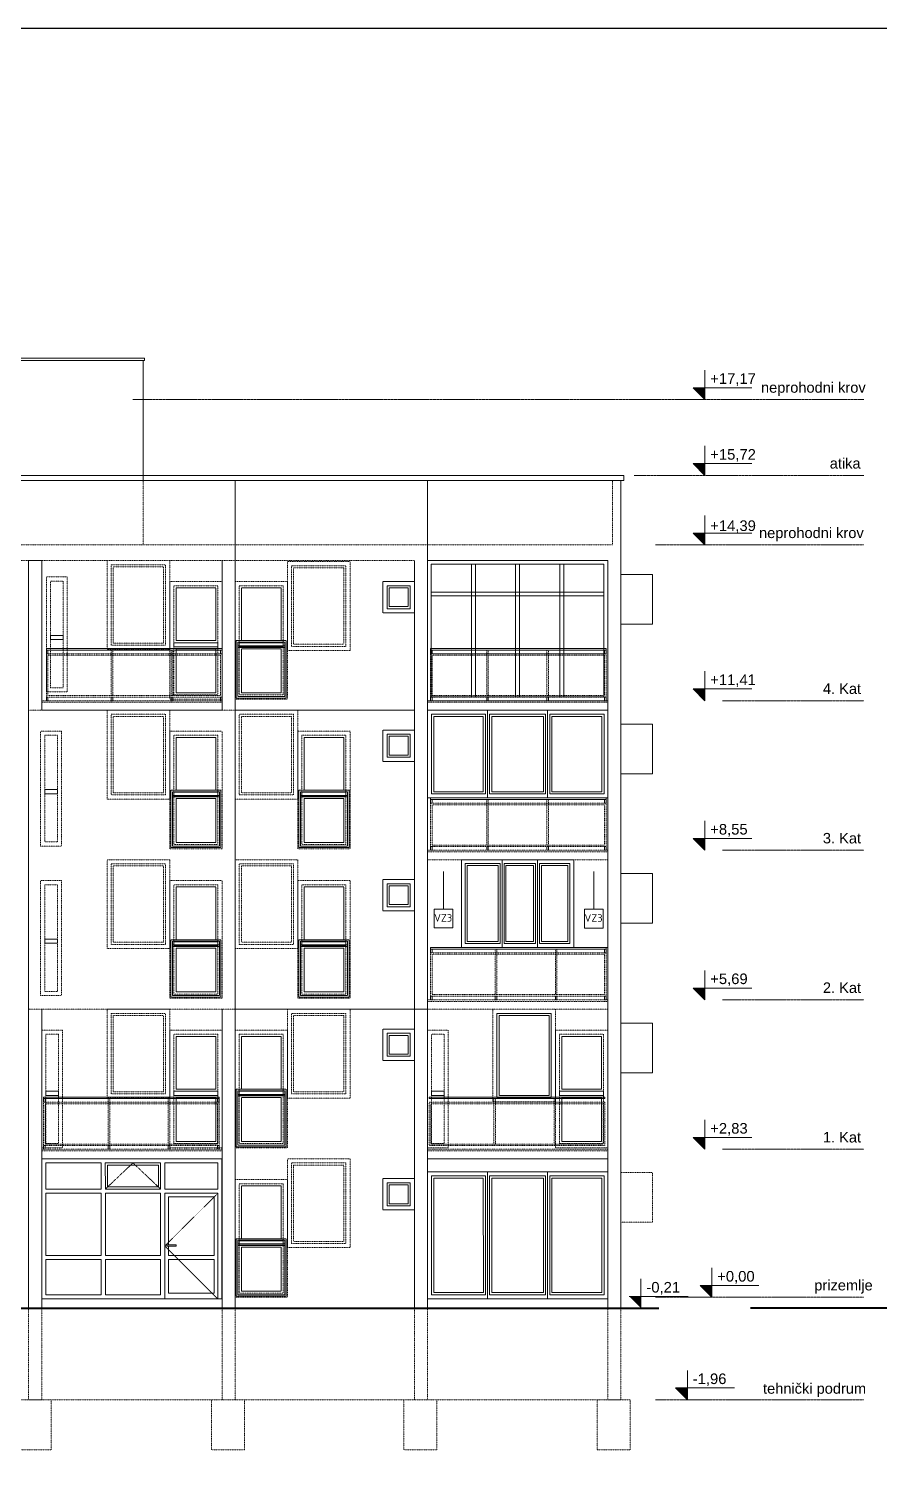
# Model space of a CAD drawing. Header units: millimetres. Extents: x -701 to 470890, y -446843 to -116129.
# Drawn here: x 215715 to 217343, y -227816 to -225078 of the extents above; entities that cross this region are included whole.
import ezdxf
from ezdxf.enums import TextEntityAlignment as Align

# ---------------------------------------------------------------- set-up
doc = ezdxf.new("R2010")
doc.units = ezdxf.units.MM
for name, pattern in [('ACAD_ISO03W100', [30, 12, -18]), ('DASHED2', [0.375, 0.25, -0.125]), ('HIDDEN', [0.375, 0.25, -0.125])]:
    doc.linetypes.add(name, pattern=pattern)
doc.layers.get('0').update_dxf_attribs({"lineweight": 0})
for name, color, linetype, lineweight in [('05-podgled-tanko', 144, 'HIDDEN', 0), ('07-kote', 70, 'Continuous', 9), ('09-oznaka stavke', 1, 'Continuous', 0), ('5-TX', 113, 'Continuous', 5)]:
    doc.layers.add(name, color=color, linetype=linetype, lineweight=lineweight)
doc.layers.add('SAST_Linija sastavnice', color=255, linetype='Continuous', plot=False)
doc.styles.add('GENERATED_STYLE_1', font='arial.ttf')
doc.styles.add('isocpeur', font='isocpeur.ttf')
doc.styles.add('tahoma10', font='tahoma.ttf', dxfattribs={"height": 2})

# ---------------------------------------------------------------- blocks, each defined once
blk = doc.blocks.new('*U511')
at = {"ltscale": 0.1}
blk.add_line((0, 0.5), (0, 1), dxfattribs=at)
blk.add_lwpolyline([(0.125, 0.25), (-0.125, 0.25), (-0.125, 0.5), (0.125, 0.5)], close=True, dxfattribs=at)
at = {"style": 'isocpeur'}
blk.add_attdef('sl', text='', height=0.1, dxfattribs=at).set_placement((0.005, 0.334), align=Align.CENTER)

msp = doc.modelspace()

# ---------------------------------------------------------------- hatches: boundary and pattern name
at = {"layer": '07-kote'}
h = msp.add_hatch(color=7, dxfattribs=at)
h.dxf.hatch_style = 1
h.paths.add_polyline_path([(217009.25, -225764.77), (216986.75, -225764.77), (217009.25, -225787.27)])
h = msp.add_hatch(color=7, dxfattribs=at)
h.dxf.hatch_style = 1
h.paths.add_polyline_path([(217009.25, -225909.77), (216986.75, -225909.77), (217009.25, -225932.27)])
h = msp.add_hatch(color=7, dxfattribs=at)
h.dxf.hatch_style = 1
h.paths.add_polyline_path([(217009.25, -226042.77), (216986.75, -226042.77), (217009.25, -226065.27)])
h = msp.add_hatch(color=7, dxfattribs=at)
h.dxf.hatch_style = 1
h.paths.add_polyline_path([(217009.25, -226340.77), (216986.75, -226340.77), (217009.25, -226363.27)])
h = msp.add_hatch(color=7, dxfattribs=at)
h.dxf.hatch_style = 1
h.paths.add_polyline_path([(217009.25, -226626.77), (216986.75, -226626.77), (217009.25, -226649.27)])
h = msp.add_hatch(color=7, dxfattribs=at)
h.dxf.hatch_style = 1
h.paths.add_polyline_path([(217009.25, -226912.77), (216986.75, -226912.77), (217009.25, -226935.27)])
h = msp.add_hatch(color=7, dxfattribs=at)
h.dxf.hatch_style = 1
h.paths.add_polyline_path([(217009.25, -227198.77), (216986.75, -227198.77), (217009.25, -227221.27)])
h = msp.add_hatch(color=7, dxfattribs=at)
h.dxf.hatch_style = 1
h.paths.add_polyline_path([(217022.6, -227481.77), (217000.1, -227481.77), (217022.6, -227504.27)])
h = msp.add_hatch(color=7, dxfattribs=at)
h.dxf.hatch_style = 1
h.paths.add_polyline_path([(216887.04, -227502.77), (216864.54, -227502.77), (216887.04, -227525.27)])
h = msp.add_hatch(color=7, dxfattribs=at)
h.dxf.hatch_style = 1
h.paths.add_polyline_path([(216975.76, -227677.77), (216953.26, -227677.77), (216975.76, -227700.27)])

# ---------------------------------------------------------------- linework, layer by layer
at = {"layer": '05-podgled-tanko', "linetype": 'ByBlock', "ltscale": 5}
for points in [[(215549.43, -225708.35), (215937.43, -225708.35), (215937.43, -225712.36), (215549.43, -225712.36)], [(216854.4, -225932.27), (214217.43, -225932.27), (214217.43, -225942.27), (216854.4, -225942.27)], [(216848.43, -226216.77), (216909.06, -226216.77), (216909.06, -226121.77), (216848.43, -226121.77)], [(215749.43, -226263.27), (216085.43, -226263.27), (216085.43, -226266.27), (215749.43, -226266.27)], [(215752.43, -226273.27), (215749.43, -226273.27), (215749.43, -226266.27), (215752.43, -226266.27)], [(216082.43, -226273.27), (216085.43, -226273.27), (216085.43, -226266.27), (216082.43, -226266.27)], [(216484.43, -226263.27), (216820.43, -226263.27), (216820.43, -226266.27), (216484.43, -226266.27)], [(216487.43, -226273.27), (216484.43, -226273.27), (216484.43, -226266.27), (216487.43, -226266.27)], [(216817.43, -226273.27), (216820.43, -226273.27), (216820.43, -226266.27), (216817.43, -226266.27)], [(215752.43, -226363.27), (215749.43, -226363.27), (215749.43, -226356.27), (215752.43, -226356.27)], [(215876.29, -226363.27), (215873.29, -226363.27), (215873.29, -226356.27), (215876.29, -226356.27)], [(215991.29, -226363.27), (215988.29, -226363.27), (215988.29, -226356.27), (215991.29, -226356.27)], [(216082.43, -226363.27), (216085.43, -226363.27), (216085.43, -226356.27), (216082.43, -226356.27)], [(216487.43, -226363.27), (216484.43, -226363.27), (216484.43, -226356.27), (216487.43, -226356.27)], [(216594.93, -226363.27), (216591.93, -226363.27), (216591.93, -226356.27), (216594.93, -226356.27)], [(216709.93, -226363.27), (216706.93, -226363.27), (216706.93, -226356.27), (216709.93, -226356.27)], [(216817.43, -226363.27), (216820.43, -226363.27), (216820.43, -226356.27), (216817.43, -226356.27)], [(216848.43, -226502.77), (216909.06, -226502.77), (216909.06, -226407.77), (216848.43, -226407.77)], [(216484.43, -226549.27), (216820.43, -226549.27), (216820.43, -226552.27), (216484.43, -226552.27)], [(216487.43, -226559.27), (216484.43, -226559.27), (216484.43, -226552.27), (216487.43, -226552.27)], [(216817.43, -226559.27), (216820.43, -226559.27), (216820.43, -226552.27), (216817.43, -226552.27)], [(216487.43, -226649.27), (216484.43, -226649.27), (216484.43, -226642.27), (216487.43, -226642.27)], [(216594.93, -226649.27), (216591.93, -226649.27), (216591.93, -226642.27), (216594.93, -226642.27)], [(216709.93, -226649.27), (216706.93, -226649.27), (216706.93, -226642.27), (216709.93, -226642.27)], [(216817.43, -226649.27), (216820.43, -226649.27), (216820.43, -226642.27), (216817.43, -226642.27)], [(216848.43, -226788.77), (216909.06, -226788.77), (216909.06, -226693.77), (216848.43, -226693.77)], [(216484.43, -226835.27), (216820.43, -226835.27), (216820.43, -226838.27), (216484.43, -226838.27)], [(216487.43, -226845.27), (216484.43, -226845.27), (216484.43, -226838.27), (216487.43, -226838.27)], [(216817.43, -226845.27), (216820.43, -226845.27), (216820.43, -226838.27), (216817.43, -226838.27)], [(216487.43, -226935.27), (216484.43, -226935.27), (216484.43, -226928.27), (216487.43, -226928.27)], [(216611.29, -226935.27), (216608.29, -226935.27), (216608.29, -226928.27), (216611.29, -226928.27)], [(216726.29, -226935.27), (216723.29, -226935.27), (216723.29, -226928.27), (216726.29, -226928.27)], [(216817.43, -226935.27), (216820.43, -226935.27), (216820.43, -226928.27), (216817.43, -226928.27)], [(216848.43, -227074.77), (216909.06, -227074.77), (216909.06, -226979.77), (216848.43, -226979.77)], [(215743.84, -227121.27), (216079.84, -227121.27), (216079.84, -227124.27), (215743.84, -227124.27)], [(215746.84, -227131.27), (215743.84, -227131.27), (215743.84, -227124.27), (215746.84, -227124.27)], [(216076.84, -227131.27), (216079.84, -227131.27), (216079.84, -227124.27), (216076.84, -227124.27)], [(216481.84, -227121.27), (216817.84, -227121.27), (216817.84, -227124.27), (216481.84, -227124.27)], [(215746.84, -227221.27), (215743.84, -227221.27), (215743.84, -227214.27), (215746.84, -227214.27)], [(215870.7, -227221.27), (215867.7, -227221.27), (215867.7, -227214.27), (215870.7, -227214.27)], [(215985.7, -227221.27), (215982.7, -227221.27), (215982.7, -227214.27), (215985.7, -227214.27)], [(216076.84, -227221.27), (216079.84, -227221.27), (216079.84, -227214.27), (216076.84, -227214.27)], [(215854.21, -227297.3), (215748.41, -227297.3), (215748.41, -227247.27), (215854.2, -227247.27)], [(215854.2, -227247.27), (215748.41, -227247.27), (215748.41, -227297.3), (215854.21, -227297.3)], [(215968, -227297.3), (215862.21, -227297.3), (215862.2, -227247.27), (215968, -227247.27)], [(215968, -227247.27), (215862.2, -227247.27), (215862.21, -227297.3), (215968, -227297.3)], [(215964, -227251.27), (215866.2, -227251.27), (215866.21, -227293.3), (215964, -227293.3)], [(216077.41, -227297.3), (215976, -227297.3), (215976, -227247.27), (216077.4, -227247.27)], [(216077.41, -227297.3), (215976, -227297.3), (215976, -227247.27), (216077.4, -227247.27)], [(216478.43, -227264.27), (216823.43, -227264.27), (216823.43, -227239.27), (216478.43, -227239.27)], [(216478.43, -227264.27), (216593.43, -227264.27), (216593.44, -227507.29), (216478.44, -227507.29)], [(216486.43, -227272.27), (216589.43, -227272.27), (216589.44, -227499.29), (216486.44, -227499.29)], [(216490.43, -227276.27), (216585.43, -227276.27), (216585.44, -227495.29), (216490.44, -227495.29)], [(216593.43, -227264.27), (216708.43, -227264.27), (216708.44, -227507.29), (216593.44, -227507.29)], [(216597.43, -227272.27), (216704.43, -227272.27), (216704.44, -227499.29), (216597.44, -227499.29)], [(216601.43, -227276.27), (216700.43, -227276.27), (216700.44, -227495.29), (216601.44, -227495.29)], [(216708.43, -227264.27), (216823.43, -227264.27), (216823.44, -227507.29), (216708.44, -227507.29)], [(216712.43, -227272.27), (216816.43, -227272.27), (216816.44, -227499.29), (216712.44, -227499.29)], [(216716.43, -227276.27), (216812.43, -227276.27), (216812.44, -227495.29), (216716.44, -227495.29)], [(216077.41, -227305.3), (215976, -227305.3), (215976, -227507.3), (216077.41, -227507.3)], [(215980, -227406.52), (215997.67, -227406.52), (215997.67, -227404.1), (215980, -227404.1)], [(216070.41, -227432.3), (215983, -227432.3), (215983, -227496.3), (216070.41, -227496.3)]]:
    msp.add_lwpolyline(points, close=True, dxfattribs=at)
for points in [[(215934.43, -225942.27), (215934.43, -225712.36)], [(216110.43, -225942.27), (216110.43, -227525.27), (216085.43, -227525.27), (216085.43, -226953.27)], [(216097.43, -225942.27), (216122.43, -225942.27)], [(216453.43, -226095.27), (216453.43, -227525.27), (216478.43, -227525.27), (216478.43, -225942.27), (216453.43, -225942.27)], [(216823.43, -225942.27), (216848.43, -225942.27), (216848.43, -227525.29), (216823.43, -227525.29), (216823.43, -226095.27)], [(215740.43, -226381.27), (215740.43, -226095.27), (215715.43, -226095.27), (215715.43, -227525.27), (215740.44, -227525.26), (215740.43, -226953.27)], [(216085.43, -226381.27), (216085.43, -226095.27)], [(216453.43, -226381.27), (216110.43, -226381.27)], [(216578.43, -226835.27), (216824.43, -226835.27)], [(216110.43, -226953.27), (216478.43, -226953.27)], [(215740.41, -227297.3), (215740.41, -227297.3), (215740.41, -227239.27), (216085.4, -227239.27), (216085.41, -227297.3)], [(215854.21, -227297.3), (215748.41, -227297.3), (215748.41, -227247.27), (215854.2, -227247.27)], [(215854.21, -227297.3), (215854.2, -227247.27)], [(215862.2, -227247.27), (215968, -227247.27)], [(215862.2, -227247.27), (215862.21, -227297.3)], [(215968, -227297.3), (215968, -227247.27)], [(215976, -227247.27), (216077.4, -227247.27), (216077.41, -227297.3), (215976, -227297.3)], [(215976, -227247.27), (215976, -227297.3)], [(216085.41, -227297.3), (216085.41, -227297.3), (216085.41, -227507.3), (215740.41, -227507.3), (215740.41, -227297.3)], [(215854.21, -227297.3), (215748.41, -227297.3)], [(215748.41, -227297.3), (215854.21, -227297.3)], [(215976, -227305.3), (216077.41, -227305.3), (216077.41, -227507.3), (215748.41, -227507.3)], [(215748.41, -227424.3), (215748.41, -227305.3), (215854.21, -227305.3)], [(215854.21, -227305.3), (215748.41, -227305.3), (215748.41, -227424.3)], [(215854.21, -227305.3), (215748.41, -227305.3), (215748.41, -227424.3)], [(215854.21, -227424.3), (215854.21, -227305.3)], [(215968, -227297.3), (215862.21, -227297.3)], [(215968, -227297.3), (215862.21, -227297.3)], [(215862.21, -227297.3), (215968, -227297.3)], [(215862.21, -227305.3), (215968, -227305.3)], [(215968, -227305.3), (215862.21, -227305.3)], [(215968, -227424.3), (215968, -227305.3), (215862.21, -227305.3)], [(215862.21, -227305.3), (215862.21, -227424.3)], [(216077.41, -227297.3), (215976, -227297.3)], [(215976, -227297.3), (216077.41, -227297.3)], [(215983, -227406.52), (215983, -227424.3), (216070.41, -227424.3), (216070.41, -227312.3), (215983, -227312.3), (215983, -227404.1)], [(215748.41, -227424.3), (215854.21, -227424.3)], [(215862.21, -227424.3), (215968, -227424.3)], [(215976, -227432.3), (215976, -227424.3)], [(216077.41, -227424.3), (216077.41, -227432.3)], [(215748.41, -227499.3), (215748.41, -227432.3)], [(215748.41, -227432.3), (215748.41, -227499.3)], [(215748.41, -227432.3), (215748.41, -227499.3), (215854.21, -227499.3)], [(215854.21, -227432.3), (215748.41, -227432.3)], [(215854.21, -227499.3), (215854.21, -227432.3)], [(215862.21, -227432.3), (215862.21, -227499.3)], [(215968, -227499.3), (215968, -227432.3), (215862.21, -227432.3)], [(215862.21, -227499.3), (215968, -227499.3)]]:
    msp.add_lwpolyline(points, dxfattribs=at)
at = {"layer": '05-podgled-tanko', "linetype": 'ACAD_ISO03W100', "ltscale": 0.005}
for points in [[(214248.43, -225942.27), (214248.43, -226065.27), (216832.43, -226065.27), (216832.43, -225942.27)], [(215934.43, -226065.27), (215934.43, -225942.27)], [(216823.43, -227525.27), (216823.43, -227700.27), (214257.43, -227700.27), (214257.43, -227526.27)]]:
    msp.add_lwpolyline(points, dxfattribs=at)
at = {"layer": '05-podgled-tanko'}
for points in [[(215368.43, -226095.27), (216122.43, -226095.27)], [(216122.43, -226095.27), (216453.43, -226095.27)], [(216478.43, -226095.27), (216823.43, -226095.27)], [(216085.43, -226356.27), (216085.43, -226273.27), (215749.43, -226273.27), (215749.43, -226356.27), (216085.43, -226356.27)], [(216820.43, -226356.27), (216820.43, -226273.27), (216484.43, -226273.27), (216484.43, -226356.27), (216820.43, -226356.27)], [(215715.43, -226381.27), (216110.43, -226381.27), (216110.43, -226953.27), (215715.43, -226953.27), (215715.43, -226652.27)], [(215740.43, -226366.27), (216085.43, -226366.27), (216085.43, -226381.27), (215740.43, -226381.27), (215740.43, -226366.27)], [(216823.43, -226366.27), (216478.43, -226366.27), (216478.43, -226381.27), (216823.43, -226381.27), (216823.43, -226366.27)], [(216820.43, -226642.27), (216820.43, -226559.27), (216484.43, -226559.27), (216484.43, -226642.27), (216820.43, -226642.27)], [(216823.43, -226652.27), (216478.43, -226652.27), (216478.43, -226667.27), (216823.43, -226667.27), (216823.43, -226652.27)], [(216820.43, -226928.27), (216820.43, -226845.27), (216484.43, -226845.27), (216484.43, -226928.27), (216820.43, -226928.27)], [(216823.43, -226938.27), (216478.43, -226938.27), (216478.43, -226953.27), (216823.43, -226953.27), (216823.43, -226938.27)], [(216079.84, -227214.27), (216079.84, -227131.27), (215743.84, -227131.27), (215743.84, -227214.27), (216079.84, -227214.27)], [(216817.84, -227214.27), (216817.84, -227131.27), (216481.84, -227131.27), (216481.84, -227214.27), (216817.84, -227214.27)], [(215740.43, -227224.27), (216085.43, -227224.27), (216085.43, -227239.27), (215740.43, -227239.27), (215740.43, -227224.27)], [(216823.43, -227224.27), (216478.43, -227224.27), (216478.43, -227239.27), (216823.43, -227239.27), (216823.43, -227224.27)], [(216848.43, -227265.77), (216909.06, -227265.77), (216909.06, -227360.77), (216909.06, -227360.77), (216848.43, -227360.77)]]:
    msp.add_lwpolyline(points, dxfattribs=at).dxf.unprotected_set("ltscale", 0)
for points in [[(215865.43, -226095.27), (215985.43, -226095.27), (215985.43, -226265.27), (215865.43, -226265.27)], [(215873.43, -226103.27), (215977.43, -226103.27), (215977.43, -226257.27), (215873.43, -226257.27)], [(215877.43, -226107.27), (215973.43, -226107.27), (215973.43, -226253.27), (215877.43, -226253.27)], [(216330.43, -226097.27), (216210.43, -226097.27), (216210.43, -226267.27), (216330.43, -226267.27)], [(216322.43, -226105.27), (216218.43, -226105.27), (216218.43, -226259.27), (216322.43, -226259.27)], [(216318.43, -226109.27), (216222.43, -226109.27), (216222.43, -226255.27), (216318.43, -226255.27)], [(215749.43, -226126.27), (215789.43, -226126.27), (215789.43, -226346.27), (215749.43, -226346.27)], [(215757.43, -226134.27), (215781.43, -226134.27), (215781.43, -226338.27), (215757.43, -226338.27)], [(215985.43, -226135.27), (216085.43, -226135.27), (216085.43, -226360.27), (215985.43, -226360.27)], [(216210.43, -226135.27), (216110.43, -226135.27), (216110.43, -226360.27), (216210.43, -226360.27)], [(215993.43, -226143.27), (216077.43, -226143.27), (216077.43, -226352.27), (215993.43, -226352.27)], [(216202.43, -226143.27), (216118.43, -226143.27), (216118.43, -226352.27), (216202.43, -226352.27)], [(216082.43, -226353.27), (216082.43, -226276.27), (215752.43, -226276.27), (215752.43, -226353.27)], [(215876.29, -226266.27), (215873.29, -226266.27), (215873.29, -226353.27), (215876.29, -226353.27)], [(215991.29, -226266.27), (215988.29, -226266.27), (215988.29, -226353.27), (215991.29, -226353.27)], [(216817.43, -226353.27), (216817.43, -226276.27), (216487.43, -226276.27), (216487.43, -226353.27)], [(216594.93, -226266.27), (216591.93, -226266.27), (216591.93, -226353.27), (216594.93, -226353.27)], [(216709.93, -226266.27), (216706.93, -226266.27), (216706.93, -226353.27), (216709.93, -226353.27)], [(215740.43, -226366.27), (216085.43, -226366.27), (216085.43, -226363.27), (215740.43, -226363.27)], [(215865.43, -226381.27), (215985.43, -226381.27), (215985.43, -226551.27), (215865.43, -226551.27)], [(216110.43, -226381.27), (216230.43, -226381.27), (216230.43, -226551.27), (216110.43, -226551.27)], [(216823.43, -226366.27), (216478.43, -226366.27), (216478.43, -226363.27), (216823.43, -226363.27)], [(216823.43, -226366.27), (216478.43, -226366.27), (216478.43, -226363.27), (216823.43, -226363.27)], [(215873.43, -226389.27), (215977.43, -226389.27), (215977.43, -226543.27), (215873.43, -226543.27)], [(215877.43, -226393.27), (215973.43, -226393.27), (215973.43, -226539.27), (215877.43, -226539.27)], [(216118.43, -226389.27), (216222.43, -226389.27), (216222.43, -226543.27), (216118.43, -226543.27)], [(216122.43, -226393.27), (216218.43, -226393.27), (216218.43, -226539.27), (216122.43, -226539.27)], [(215778.43, -226421.27), (215738.43, -226421.27), (215738.43, -226641.27), (215778.43, -226641.27)], [(215770.43, -226429.27), (215746.43, -226429.27), (215746.43, -226633.27), (215770.43, -226633.27)], [(215985.43, -226421.27), (216085.43, -226421.27), (216085.43, -226646.27), (215985.43, -226646.27)], [(215993.43, -226429.27), (216077.43, -226429.27), (216077.43, -226638.27), (215993.43, -226638.27)], [(216230.43, -226421.27), (216330.43, -226421.27), (216330.43, -226646.27), (216230.43, -226646.27)], [(216238.43, -226429.27), (216322.43, -226429.27), (216322.43, -226638.27), (216238.43, -226638.27)], [(216817.43, -226639.27), (216817.43, -226562.27), (216487.43, -226562.27), (216487.43, -226639.27)], [(216594.93, -226552.27), (216591.93, -226552.27), (216591.93, -226639.27), (216594.93, -226639.27)], [(216709.93, -226552.27), (216706.93, -226552.27), (216706.93, -226639.27), (216709.93, -226639.27)], [(216823.43, -226652.27), (216478.43, -226652.27), (216478.43, -226649.27), (216823.43, -226649.27)], [(215865.43, -226667.27), (215985.43, -226667.27), (215985.43, -226837.27), (215865.43, -226837.27)], [(215873.43, -226675.27), (215977.43, -226675.27), (215977.43, -226829.27), (215873.43, -226829.27)], [(215877.43, -226679.27), (215973.43, -226679.27), (215973.43, -226825.27), (215877.43, -226825.27)], [(216110.43, -226667.27), (216230.43, -226667.27), (216230.43, -226837.27), (216110.43, -226837.27)], [(216118.43, -226675.27), (216222.43, -226675.27), (216222.43, -226829.27), (216118.43, -226829.27)], [(216122.43, -226679.27), (216218.43, -226679.27), (216218.43, -226825.27), (216122.43, -226825.27)], [(215778.43, -226707.27), (215738.43, -226707.27), (215738.43, -226927.27), (215778.43, -226927.27)], [(215985.43, -226707.27), (216085.43, -226707.27), (216085.43, -226932.27), (215985.43, -226932.27)], [(216230.43, -226707.27), (216330.43, -226707.27), (216330.43, -226932.27), (216230.43, -226932.27)], [(215770.43, -226715.27), (215746.43, -226715.27), (215746.43, -226919.27), (215770.43, -226919.27)], [(215993.43, -226715.27), (216077.43, -226715.27), (216077.43, -226924.27), (215993.43, -226924.27)], [(216238.43, -226715.27), (216322.43, -226715.27), (216322.43, -226924.27), (216238.43, -226924.27)], [(216817.43, -226925.27), (216817.43, -226848.27), (216487.43, -226848.27), (216487.43, -226925.27)], [(216611.29, -226838.27), (216608.29, -226838.27), (216608.29, -226925.27), (216611.29, -226925.27)], [(216726.29, -226838.27), (216723.29, -226838.27), (216723.29, -226925.27), (216726.29, -226925.27)], [(215865.43, -226953.27), (215985.43, -226953.27), (215985.43, -227123.27), (215865.43, -227123.27)], [(215873.43, -226961.27), (215977.43, -226961.27), (215977.43, -227115.27), (215873.43, -227115.27)], [(216330.43, -226953.27), (216210.43, -226953.27), (216210.43, -227123.27), (216330.43, -227123.27)], [(216322.43, -226961.27), (216218.43, -226961.27), (216218.43, -227115.27), (216322.43, -227115.27)], [(216823.43, -226938.27), (216478.43, -226938.27), (216478.43, -226935.27), (216823.43, -226935.27)], [(216603.43, -226953.27), (216723.43, -226953.27), (216723.43, -227130.27), (216603.43, -227130.27)], [(215877.43, -226965.27), (215973.43, -226965.27), (215973.43, -227111.27), (215877.43, -227111.27)], [(216318.43, -226965.27), (216222.43, -226965.27), (216222.43, -227111.27), (216318.43, -227111.27)], [(215740.43, -226993.27), (215780.43, -226993.27), (215780.43, -227218.27), (215740.43, -227218.27)], [(215748.43, -227001.27), (215772.43, -227001.27), (215772.43, -227210.27), (215748.43, -227210.27)], [(215985.43, -226993.27), (216085.43, -226993.27), (216085.43, -227218.27), (215985.43, -227218.27)], [(215993.43, -227001.27), (216077.43, -227001.27), (216077.43, -227210.27), (215993.43, -227210.27)], [(216210.43, -226993.27), (216110.43, -226993.27), (216110.43, -227218.27), (216210.43, -227218.27)], [(216202.43, -227001.27), (216118.43, -227001.27), (216118.43, -227210.27), (216202.43, -227210.27)], [(216478.43, -226993.27), (216518.43, -226993.27), (216518.43, -227218.27), (216478.43, -227218.27)], [(216486.43, -227001.27), (216510.43, -227001.27), (216510.43, -227210.27), (216486.43, -227210.27)], [(216723.43, -226993.27), (216823.43, -226993.27), (216823.43, -227218.27), (216723.43, -227218.27)], [(216731.43, -227001.27), (216815.43, -227001.27), (216815.43, -227210.27), (216731.43, -227210.27)], [(215870.7, -227124.27), (215867.7, -227124.27), (215867.7, -227211.27), (215870.7, -227211.27)], [(215985.7, -227124.27), (215982.7, -227124.27), (215982.7, -227211.27), (215985.7, -227211.27)], [(216608.7, -227124.27), (216605.7, -227124.27), (216605.7, -227211.27), (216608.7, -227211.27)], [(216723.7, -227124.27), (216720.7, -227124.27), (216720.7, -227211.27), (216723.7, -227211.27)], [(216076.84, -227211.27), (216076.84, -227134.27), (215746.84, -227134.27), (215746.84, -227211.27)], [(216814.84, -227211.27), (216814.84, -227134.27), (216484.84, -227134.27), (216484.84, -227211.27)], [(215740.43, -227224.27), (216085.43, -227224.27), (216085.43, -227221.27), (215740.43, -227221.27)], [(216823.43, -227224.27), (216478.43, -227224.27), (216478.43, -227221.27), (216823.43, -227221.27)], [(216330.43, -227239.27), (216210.43, -227239.27), (216210.43, -227409.27), (216330.43, -227409.27)], [(216322.43, -227247.27), (216218.43, -227247.27), (216218.43, -227401.27), (216322.43, -227401.27)], [(216318.43, -227251.27), (216222.43, -227251.27), (216222.43, -227397.27), (216318.43, -227397.27)], [(216210.43, -227279.27), (216110.43, -227279.27), (216110.43, -227504.27), (216210.43, -227504.27)], [(216202.43, -227287.27), (216118.43, -227287.27), (216118.43, -227496.27), (216202.43, -227496.27)], [(215740.44, -227525.28), (216085.44, -227525.26), (216085.44, -227507.27), (215740.44, -227507.3)], [(216478.44, -227525.28), (216823.43, -227525.26), (216823.43, -227507.27), (216478.44, -227507.29)]]:
    msp.add_lwpolyline(points, close=True, dxfattribs=at).dxf.unprotected_set("ltscale", 0)
at = {"layer": '05-podgled-tanko', "ltscale": 5}
for points in [[(216453.43, -226195.27), (216393.43, -226195.27), (216393.43, -226135.27), (216453.43, -226135.27)], [(216445.43, -226187.27), (216401.43, -226187.27), (216401.43, -226143.27), (216445.43, -226143.27)], [(216441.43, -226183.27), (216405.43, -226183.27), (216405.43, -226147.27), (216441.43, -226147.27)], [(215757.43, -226238.27), (215781.43, -226238.27), (215781.43, -226246.27), (215757.43, -226246.27)], [(216208.43, -226358.27), (216112.43, -226358.27), (216112.43, -226248.27), (216208.43, -226248.27)], [(215993.43, -226252.27), (216077.43, -226252.27), (216077.43, -226260.27), (215993.43, -226260.27)], [(216073.43, -226264.27), (215997.43, -226264.27), (215997.43, -226348.27), (216073.43, -226348.27)], [(216205.43, -226355.27), (216115.43, -226355.27), (216115.43, -226251.27), (216205.43, -226251.27)], [(216205.43, -226258.27), (216115.43, -226258.27), (216115.43, -226261.27), (216205.43, -226261.27)], [(216202.43, -226252.27), (216118.43, -226252.27), (216118.43, -226260.27), (216202.43, -226260.27)], [(216122.43, -226264.27), (216198.43, -226264.27), (216198.43, -226348.27), (216122.43, -226348.27)], [(216393.43, -226479.27), (216453.43, -226479.27), (216453.43, -226419.27), (216393.43, -226419.27)], [(216401.43, -226471.27), (216445.43, -226471.27), (216445.43, -226427.27), (216401.43, -226427.27)], [(216405.43, -226467.27), (216441.43, -226467.27), (216441.43, -226431.27), (216405.43, -226431.27)], [(215770.43, -226533.27), (215746.43, -226533.27), (215746.43, -226541.27), (215770.43, -226541.27)], [(215987.43, -226644.27), (216083.43, -226644.27), (216083.43, -226534.27), (215987.43, -226534.27)], [(215990.43, -226641.27), (216080.43, -226641.27), (216080.43, -226537.27), (215990.43, -226537.27)], [(215990.43, -226544.27), (216080.43, -226544.27), (216080.43, -226547.27), (215990.43, -226547.27)], [(215993.43, -226538.27), (216077.43, -226538.27), (216077.43, -226546.27), (215993.43, -226546.27)], [(216073.43, -226550.27), (215997.43, -226550.27), (215997.43, -226634.27), (216073.43, -226634.27)], [(216232.43, -226644.27), (216328.43, -226644.27), (216328.43, -226534.27), (216232.43, -226534.27)], [(216235.43, -226641.27), (216325.43, -226641.27), (216325.43, -226537.27), (216235.43, -226537.27)], [(216235.43, -226544.27), (216325.43, -226544.27), (216325.43, -226547.27), (216235.43, -226547.27)], [(216238.43, -226538.27), (216322.43, -226538.27), (216322.43, -226546.27), (216238.43, -226546.27)], [(216318.43, -226550.27), (216242.43, -226550.27), (216242.43, -226634.27), (216318.43, -226634.27)], [(216393.43, -226765.27), (216453.43, -226765.27), (216453.43, -226705.27), (216393.43, -226705.27)], [(216401.43, -226757.27), (216445.43, -226757.27), (216445.43, -226713.27), (216401.43, -226713.27)], [(216405.43, -226753.27), (216441.43, -226753.27), (216441.43, -226717.27), (216405.43, -226717.27)], [(215770.43, -226819.27), (215746.43, -226819.27), (215746.43, -226827.27), (215770.43, -226827.27)], [(215987.43, -226930.27), (216083.43, -226930.27), (216083.43, -226820.27), (215987.43, -226820.27)], [(215990.43, -226927.27), (216080.43, -226927.27), (216080.43, -226823.27), (215990.43, -226823.27)], [(215993.43, -226824.27), (216077.43, -226824.27), (216077.43, -226832.27), (215993.43, -226832.27)], [(216232.43, -226930.27), (216328.43, -226930.27), (216328.43, -226820.27), (216232.43, -226820.27)], [(216235.43, -226927.27), (216325.43, -226927.27), (216325.43, -226823.27), (216235.43, -226823.27)], [(216238.43, -226824.27), (216322.43, -226824.27), (216322.43, -226832.27), (216238.43, -226832.27)], [(215990.43, -226830.27), (216080.43, -226830.27), (216080.43, -226833.27), (215990.43, -226833.27)], [(216073.43, -226836.27), (215997.43, -226836.27), (215997.43, -226920.27), (216073.43, -226920.27)], [(216235.43, -226830.27), (216325.43, -226830.27), (216325.43, -226833.27), (216235.43, -226833.27)], [(216318.43, -226836.27), (216242.43, -226836.27), (216242.43, -226920.27), (216318.43, -226920.27)], [(216611.43, -226961.27), (216715.43, -226961.27), (216715.43, -227122.27), (216611.43, -227122.27)], [(216615.43, -226965.27), (216711.43, -226965.27), (216711.43, -227118.27), (216615.43, -227118.27)], [(216393.43, -227051.27), (216453.43, -227051.27), (216453.43, -226991.27), (216393.43, -226991.27)], [(216401.43, -227043.27), (216445.43, -227043.27), (216445.43, -226999.27), (216401.43, -226999.27)], [(216405.43, -227039.27), (216441.43, -227039.27), (216441.43, -227003.27), (216405.43, -227003.27)], [(215748.43, -227110.27), (215772.43, -227110.27), (215772.43, -227118.27), (215748.43, -227118.27)], [(215993.43, -227110.27), (216077.43, -227110.27), (216077.43, -227118.27), (215993.43, -227118.27)], [(216073.43, -227122.27), (215997.43, -227122.27), (215997.43, -227206.27), (216073.43, -227206.27)], [(216208.43, -227216.27), (216112.43, -227216.27), (216112.43, -227106.27), (216208.43, -227106.27)], [(216205.43, -227213.27), (216115.43, -227213.27), (216115.43, -227109.27), (216205.43, -227109.27)], [(216205.43, -227116.27), (216115.43, -227116.27), (216115.43, -227119.27), (216205.43, -227119.27)], [(216202.43, -227110.27), (216118.43, -227110.27), (216118.43, -227118.27), (216202.43, -227118.27)], [(216122.43, -227122.27), (216198.43, -227122.27), (216198.43, -227206.27), (216122.43, -227206.27)], [(216486.43, -227110.27), (216510.43, -227110.27), (216510.43, -227118.27), (216486.43, -227118.27)], [(216731.43, -227110.27), (216815.43, -227110.27), (216815.43, -227118.27), (216731.43, -227118.27)], [(216811.43, -227122.27), (216735.43, -227122.27), (216735.43, -227206.27), (216811.43, -227206.27)], [(216393.43, -227337.27), (216453.43, -227337.27), (216453.43, -227277.27), (216393.43, -227277.27)], [(216401.43, -227329.27), (216445.43, -227329.27), (216445.43, -227285.27), (216401.43, -227285.27)], [(216405.43, -227325.27), (216441.43, -227325.27), (216441.43, -227289.27), (216405.43, -227289.27)], [(216208.43, -227502.27), (216112.43, -227502.27), (216112.43, -227392.27), (216208.43, -227392.27)], [(216205.43, -227499.27), (216115.43, -227499.27), (216115.43, -227395.27), (216205.43, -227395.27)], [(216202.43, -227396.27), (216118.43, -227396.27), (216118.43, -227404.27), (216202.43, -227404.27)], [(216205.43, -227402.27), (216115.43, -227402.27), (216115.43, -227405.27), (216205.43, -227405.27)], [(216122.43, -227408.27), (216198.43, -227408.27), (216198.43, -227492.27), (216122.43, -227492.27)]]:
    msp.add_lwpolyline(points, close=True, dxfattribs=at)
for points in [[(215997.43, -226248.27), (216073.43, -226248.27), (216073.43, -226147.27), (215997.43, -226147.27), (215997.43, -226248.27)], [(216198.43, -226248.27), (216122.43, -226248.27), (216122.43, -226147.27), (216198.43, -226147.27), (216198.43, -226248.27)], [(215997.43, -226534.27), (216073.43, -226534.27), (216073.43, -226433.27), (215997.43, -226433.27), (215997.43, -226534.27)], [(216242.43, -226534.27), (216318.43, -226534.27), (216318.43, -226433.27), (216242.43, -226433.27), (216242.43, -226534.27)], [(215997.43, -226820.27), (216073.43, -226820.27), (216073.43, -226719.27), (215997.43, -226719.27), (215997.43, -226820.27)], [(216242.43, -226820.27), (216318.43, -226820.27), (216318.43, -226719.27), (216242.43, -226719.27), (216242.43, -226820.27)], [(215997.43, -227106.27), (216073.43, -227106.27), (216073.43, -227005.27), (215997.43, -227005.27), (215997.43, -227106.27)], [(216198.43, -227106.27), (216122.43, -227106.27), (216122.43, -227005.27), (216198.43, -227005.27), (216198.43, -227106.27)], [(216735.43, -227106.27), (216811.43, -227106.27), (216811.43, -227005.27), (216735.43, -227005.27), (216735.43, -227106.27)], [(216198.43, -227392.27), (216122.43, -227392.27), (216122.43, -227291.27), (216198.43, -227291.27), (216198.43, -227392.27)]]:
    msp.add_lwpolyline(points, dxfattribs=at)
at = {"layer": '05-podgled-tanko', "ltscale": 0.5}
for points in [[(215968, -227297.3), (215915.1, -227247.27), (215862.21, -227297.3)], [(216077.41, -227305.3), (215976, -227406.3), (216077.41, -227507.3)]]:
    msp.add_lwpolyline(points, dxfattribs=at)
at = {"layer": '05-podgled-tanko', "linetype": 'ByBlock', "lineweight": 40, "ltscale": 5}
for points in [[(214085.85, -227559.2), (214232.44, -227559.2), (214232.44, -227525.27), (216921.4, -227525.27)], [(219454.34, -227525.27), (217096.45, -227525.27)]]:
    msp.add_lwpolyline(points, dxfattribs=at)
at = {"layer": '05-podgled-tanko', "linetype": 'ACAD_ISO03W100', "ltscale": 0.005}
for points in [[(215740.44, -227525.26), (215715.44, -227525.26), (215715.44, -227700.26), (215740.44, -227700.26)], [(216085.43, -227525.38), (216110.43, -227525.38), (216110.43, -227700.27), (216085.43, -227700.27)], [(216453.43, -227525.27), (216478.43, -227525.27), (216478.43, -227700.27), (216453.43, -227700.27)], [(216848.43, -227525.27), (216823.43, -227525.27), (216823.43, -227700.27), (216848.43, -227700.27)], [(215695.52, -227700.26), (215758.64, -227700.26), (215758.64, -227796.28), (215695.52, -227796.28)], [(216065.52, -227700.27), (216128.63, -227700.27), (216128.63, -227796.3), (216065.52, -227796.3)], [(216433.52, -227700.27), (216496.63, -227700.27), (216496.63, -227796.3), (216433.52, -227796.3)], [(216803.52, -227700.27), (216866.63, -227700.27), (216866.63, -227796.3), (216803.52, -227796.3)]]:
    msp.add_lwpolyline(points, close=True, dxfattribs=at)
at = {"layer": '07-kote'}
for p, q in [((217009.25, -225787.27), (217009.25, -225731.02)), ((217009.25, -225787.27), (217009.25, -225731.02)), ((217099.25, -225764.77), (216986.75, -225764.77)), ((217009.25, -225787.27), (216986.75, -225764.77)), ((217009.25, -225932.27), (217009.25, -225876.02)), ((217009.25, -225932.27), (217009.25, -225876.02)), ((217099.25, -225909.77), (216986.75, -225909.77)), ((217009.25, -225932.27), (216986.75, -225909.77)), ((217009.25, -226065.27), (217009.25, -226009.02)), ((217009.25, -226065.27), (217009.25, -226009.02)), ((217099.25, -226042.77), (216986.75, -226042.77)), ((217009.25, -226065.27), (216986.75, -226042.77)), ((217009.25, -226363.27), (217009.25, -226307.02)), ((217009.25, -226363.27), (217009.25, -226307.02)), ((217099.25, -226340.77), (216986.75, -226340.77)), ((217009.25, -226363.27), (216986.75, -226340.77)), ((217009.25, -226649.27), (217009.25, -226593.02)), ((217009.25, -226649.27), (217009.25, -226593.02)), ((217099.25, -226626.77), (216986.75, -226626.77)), ((217009.25, -226649.27), (216986.75, -226626.77)), ((217009.25, -226935.27), (217009.25, -226879.02)), ((217009.25, -226935.27), (217009.25, -226879.02)), ((217099.25, -226912.77), (216986.75, -226912.77)), ((217009.25, -226935.27), (216986.75, -226912.77)), ((217009.25, -227221.27), (217009.25, -227165.02)), ((217009.25, -227221.27), (217009.25, -227165.02)), ((217099.25, -227198.77), (216986.75, -227198.77)), ((217009.25, -227221.27), (216986.75, -227198.77)), ((217022.6, -227504.27), (217022.6, -227448.02)), ((217022.6, -227504.27), (217022.6, -227448.02)), ((216887.04, -227525.27), (216887.04, -227469.02)), ((216887.04, -227525.27), (216887.04, -227469.02)), ((217112.6, -227481.77), (217000.1, -227481.77)), ((217022.6, -227504.27), (217000.1, -227481.77)), ((216977.04, -227502.77), (216864.54, -227502.77)), ((216975.76, -227700.27), (216975.76, -227644.02)), ((216975.76, -227700.27), (216975.76, -227644.02)), ((217065.76, -227677.77), (216953.26, -227677.77)), ((216975.76, -227700.27), (216953.26, -227677.77))]:
    msp.add_line(p, q, dxfattribs=at)
at = {"layer": '07-kote', "linetype": 'DASHED2'}
for points in [[(215914.75, -225787.27), (217313.49, -225787.27)], [(216873.95, -225932.27), (217313.49, -225932.27)], [(216914.58, -226065.27), (217313.49, -226065.27)], [(217043.19, -226363.27), (217313.49, -226363.27)], [(217043.19, -226649.27), (217313.49, -226649.27)], [(217043.19, -226935.27), (217313.49, -226935.27)], [(217043.19, -227221.27), (217313.49, -227221.27)], [(216914.58, -227504.27), (217313.49, -227504.27)], [(216914.58, -227700.27), (217313.49, -227700.27)]]:
    msp.add_lwpolyline(points, dxfattribs=at)
at = {"layer": '09-oznaka stavke', "color": 20, "linetype": 'ByBlock', "ltscale": 5, "true_color": 0xf0310f}
for points in [[(216478.43, -226095.27), (216823.43, -226095.27), (216823.43, -226363.27), (216478.43, -226363.27)], [(216570.18, -226102.27), (216562.68, -226102.27), (216562.68, -226355.77), (216570.18, -226355.77)], [(216654.68, -226102.27), (216647.18, -226102.27), (216647.18, -226355.77), (216654.68, -226355.77)], [(216731.68, -226102.27), (216739.18, -226102.27), (216739.18, -226355.77), (216731.68, -226355.77)], [(216485.93, -226162.77), (216815.93, -226162.77), (216815.93, -226355.77), (216485.93, -226355.77)], [(216478.43, -226381.27), (216593.43, -226381.27), (216593.43, -226549.27), (216478.43, -226549.27)], [(216593.43, -226381.27), (216708.43, -226381.27), (216708.43, -226549.27), (216593.43, -226549.27)], [(216708.43, -226381.27), (216823.43, -226381.27), (216823.43, -226549.27), (216708.43, -226549.27)], [(216486.43, -226389.27), (216589.43, -226389.27), (216589.43, -226541.27), (216486.43, -226541.27)], [(216490.43, -226393.27), (216585.43, -226393.27), (216585.43, -226537.27), (216490.43, -226537.27)], [(216597.43, -226389.27), (216704.43, -226389.27), (216704.43, -226541.27), (216597.43, -226541.27)], [(216601.43, -226393.27), (216700.43, -226393.27), (216700.43, -226537.27), (216601.43, -226537.27)], [(216712.43, -226389.27), (216816.43, -226389.27), (216816.43, -226541.27), (216712.43, -226541.27)], [(216716.43, -226393.27), (216812.43, -226393.27), (216812.43, -226537.27), (216716.43, -226537.27)], [(216543.43, -226667.27), (216621.25, -226667.27), (216621.25, -226835.27), (216543.43, -226835.27)], [(216550.93, -226674.77), (216617.5, -226674.77), (216617.5, -226827.77), (216550.93, -226827.77)], [(216554.68, -226678.52), (216613.75, -226678.52), (216613.75, -226824.02), (216554.68, -226824.02)], [(216621.25, -226667.27), (216689.06, -226667.27), (216689.06, -226835.27), (216621.25, -226835.27)], [(216625, -226674.77), (216685.31, -226674.77), (216685.31, -226827.77), (216625, -226827.77)], [(216628.75, -226678.52), (216681.56, -226678.52), (216681.56, -226824.02), (216628.75, -226824.02)], [(216689.06, -226667.27), (216758.43, -226667.27), (216758.43, -226835.27), (216689.06, -226835.27)], [(216692.81, -226674.77), (216750.93, -226674.77), (216750.93, -226827.77), (216692.81, -226827.77)], [(216696.56, -226678.52), (216747.18, -226678.52), (216747.18, -226824.02), (216696.56, -226824.02)]]:
    msp.add_lwpolyline(points, close=True, dxfattribs=at)
at = {"layer": '09-oznaka stavke', "linetype": 'ByBlock', "ltscale": 5}
for points in [[(216485.93, -226162.77), (216815.93, -226162.77), (216815.93, -226102.27), (216485.93, -226102.27)], [(216485.93, -226162.77), (216815.93, -226162.77), (216815.93, -226155.77), (216485.93, -226155.77)], [(216485.93, -226273.27), (216815.93, -226273.27), (216815.93, -226266.27), (216485.93, -226266.27)]]:
    msp.add_lwpolyline(points, close=True, dxfattribs=at)
at = {"layer": 'SAST_Linija sastavnice'}
msp.add_lwpolyline([(213969.02, -229177.75), (219607.02, -229177.75), (219607.02, -225077.75), (213969.02, -225077.75)], close=True, dxfattribs=at)

# ---------------------------------------------------------------- block references
at = {"layer": '5-TX'}
ref = msp.add_blockref('*U511', (216509.27, -226833.82), dxfattribs=dict(at, xscale=-144.0000000000024, yscale=144.0000000000024, zscale=144.0000000000024, rotation=0.0001386217754983932))
ref.add_attrib('sl', 'VZ3', dxfattribs={"layer": '0', "height": 14.4, "rotation": 0.00014, "style": 'isocpeur'}).set_placement((216508.55, -226785.78), align=Align.CENTER)
ref = msp.add_blockref('*U511', (216797.02, -226834.1), dxfattribs=dict(at, xscale=-144.0000000000024, yscale=144.0000000000024, zscale=144.0000000000024, rotation=0.0001386217754983932))
ref.add_attrib('sl', 'VZ3', dxfattribs={"layer": '0', "height": 14.4, "rotation": 0.00014, "style": 'isocpeur'}).set_placement((216796.3, -226786.06), align=Align.CENTER)

# ---------------------------------------------------------------- texts
at = {"layer": '07-kote', "char_height": 20.25, "width": 2974.003, "attachment_point": 4, "style": 'GENERATED_STYLE_1'}
for s, insert in [('{\\fArial|b0|i0|c238|p34;+17,}17', (217019.61, -225748.99)), ('{\\fArial|b0|i0|c238|p34;+15,}72', (217019.61, -225893.99)), ('{\\fArial|b0|i0|c238|p34;+14,}39', (217019.61, -226030.38)), ('{\\fArial|b0|i0|c238|p34;+11,}41', (217019.61, -226324.99)), ('{\\fArial|b0|i0|c238|p34;+8,}55', (217019.61, -226610.99)), ('{\\fArial|b0|i0|c238|p34;+5,}69', (217019.61, -226896.99)), ('{\\fArial|b0|i0|c238|p34;+2,}83', (217019.61, -227182.99)), ('{\\fArial|b0|i0|c238|p34;+0,}00', (217032.97, -227465.99)), ('{\\fArial|b0|i0|c238|p34;-0,}21', (216897.41, -227486.99)), ('{\\fArial|b0|i0|c238|p34;-1,}96', (216986.13, -227661.99))]:
    msp.add_mtext(s, dxfattribs=dict(at, insert=insert))
at = {"layer": '07-kote', "linetype": 'DASHED2', "char_height": 20, "style": 'tahoma10'}
for s, width, insert, attachment_point in [('{\\fArial|b0|i0|c238|p34;neprohodni krov}', 728.1474, (217116.68, -225754.15), 1), ('{\\fArial|b0|i0|c238|p34;atika}', 728.1474, (217248.25, -225899.15), 1), ('{\\fArial|b0|i0|c238|p34;neprohodni krov}', 728.1474, (217112.94, -226032.15), 1), ('{\\fArial|b0|i0|c238|p34;4. Kat }', 87.101, (217235.14, -226330.15), 1), ('{\\fArial|b0|i0|c238|p34;3. Kat }', 87.101, (217235.14, -226616.15), 1), ('{\\fArial|b0|i0|c238|p34;2. Kat }', 87.101, (217235.14, -226902.15), 1), ('{\\fArial|b0|i0|c238|p34;1. Kat }', 87.101, (217235.14, -227188.15), 1), ('{\\fArial|b0|i0|c238|p34;prizemlje }', 87.101, (217218.62, -227471.15), 1), ('{\\fArial|b0|i0|c238|p34;tehnički podrum}', 221.7809, (217317.83, -227668.75), 3)]:
    msp.add_mtext_dynamic_manual_height_columns(s, width=width, gutter_width=10, heights=[0], dxfattribs=dict(at, insert=insert, attachment_point=attachment_point))

doc.saveas('drawing.dxf')
